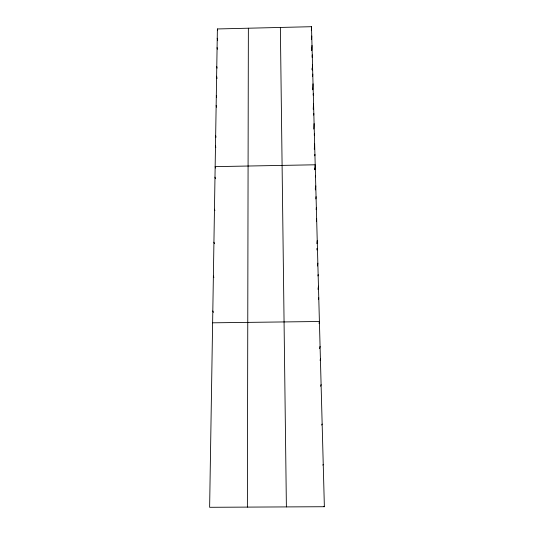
<?xml version="1.0" encoding="UTF-8"?>
<svg xmlns="http://www.w3.org/2000/svg" width="534" height="534" viewBox="0 0 534 534"><rect width="100%" height="100%" fill="white"/><g stroke="black" fill="none" stroke-linecap="round" stroke-linejoin="round"><path stroke-width="0.8" d="M247.382 507.113L248.37 28.215M217.391 28.956L209.628 507.3L324.372 506.719L311.496 26.7L217.391 28.956L217.632 30.425M311.329 30.411L311.496 26.7M311.596 39.302L311.743 36.018M311.769 50.256L311.996 45.41M312.136 57.265L312.25 54.889M312.23 69.894L312.503 64.447M312.644 76.382L312.764 74.093M313.024 83.818L312.704 89.805L312.657 88.203M313.204 95.092L313.291 93.63M313.218 109.263L313.551 103.523M313.725 115.11L313.818 113.508M313.745 129.061L314.092 123.581M314.266 135.276L314.366 133.747M314.286 149.213L314.639 144M314.813 155.794L314.92 154.346M315.354 176.914L315.481 175.319M315.447 189.817L315.768 185.945M315.861 198.922L316.055 196.672M316.148 209.675L316.342 207.499M316.368 221.216L316.635 218.426M316.902 243.678L317.229 240.58M317.496 265.992L317.837 263.155M317.97 275.951L318.144 274.603M318.01 289.355L318.451 286.157M318.544 299.334L318.765 297.825M319.052 323.484L319.399 321.495L212.625 322.816M319.592 348.622L320.066 346.366M320.08 360.357L320.407 358.988M320.594 386.256L321.094 384.62M321.622 425.037L322.149 424.056M322.69 465.021L323.244 464.74M323.784 506.259L324.372 506.719M212.819 310.968L213.466 312.37M213.38 276.091L213.894 277.426M213.934 242.189L214.434 243.718M214.468 209.215L214.875 210.65M214.988 177.134L215.389 178.716M215.496 168.03L215.155 166.635L315.193 164.786L314.826 169.719L314.786 168.137M215.496 145.915L215.829 147.391M215.663 135.696L215.996 137.205M216.15 105.565L216.477 107.187M216.31 95.693L216.59 97.148M216.624 76.215L217.044 78.485M216.784 66.603L217.058 68.145M217.091 47.619L217.365 49.215M217.238 38.248L217.652 40.691M311.589 48L311.649 50.323M312.13 68.312L312.17 69.887M315.32 188.175L315.36 189.784M316.922 248.41L316.962 249.992M280.363 27.448L286.391 506.913"/></g></svg>
